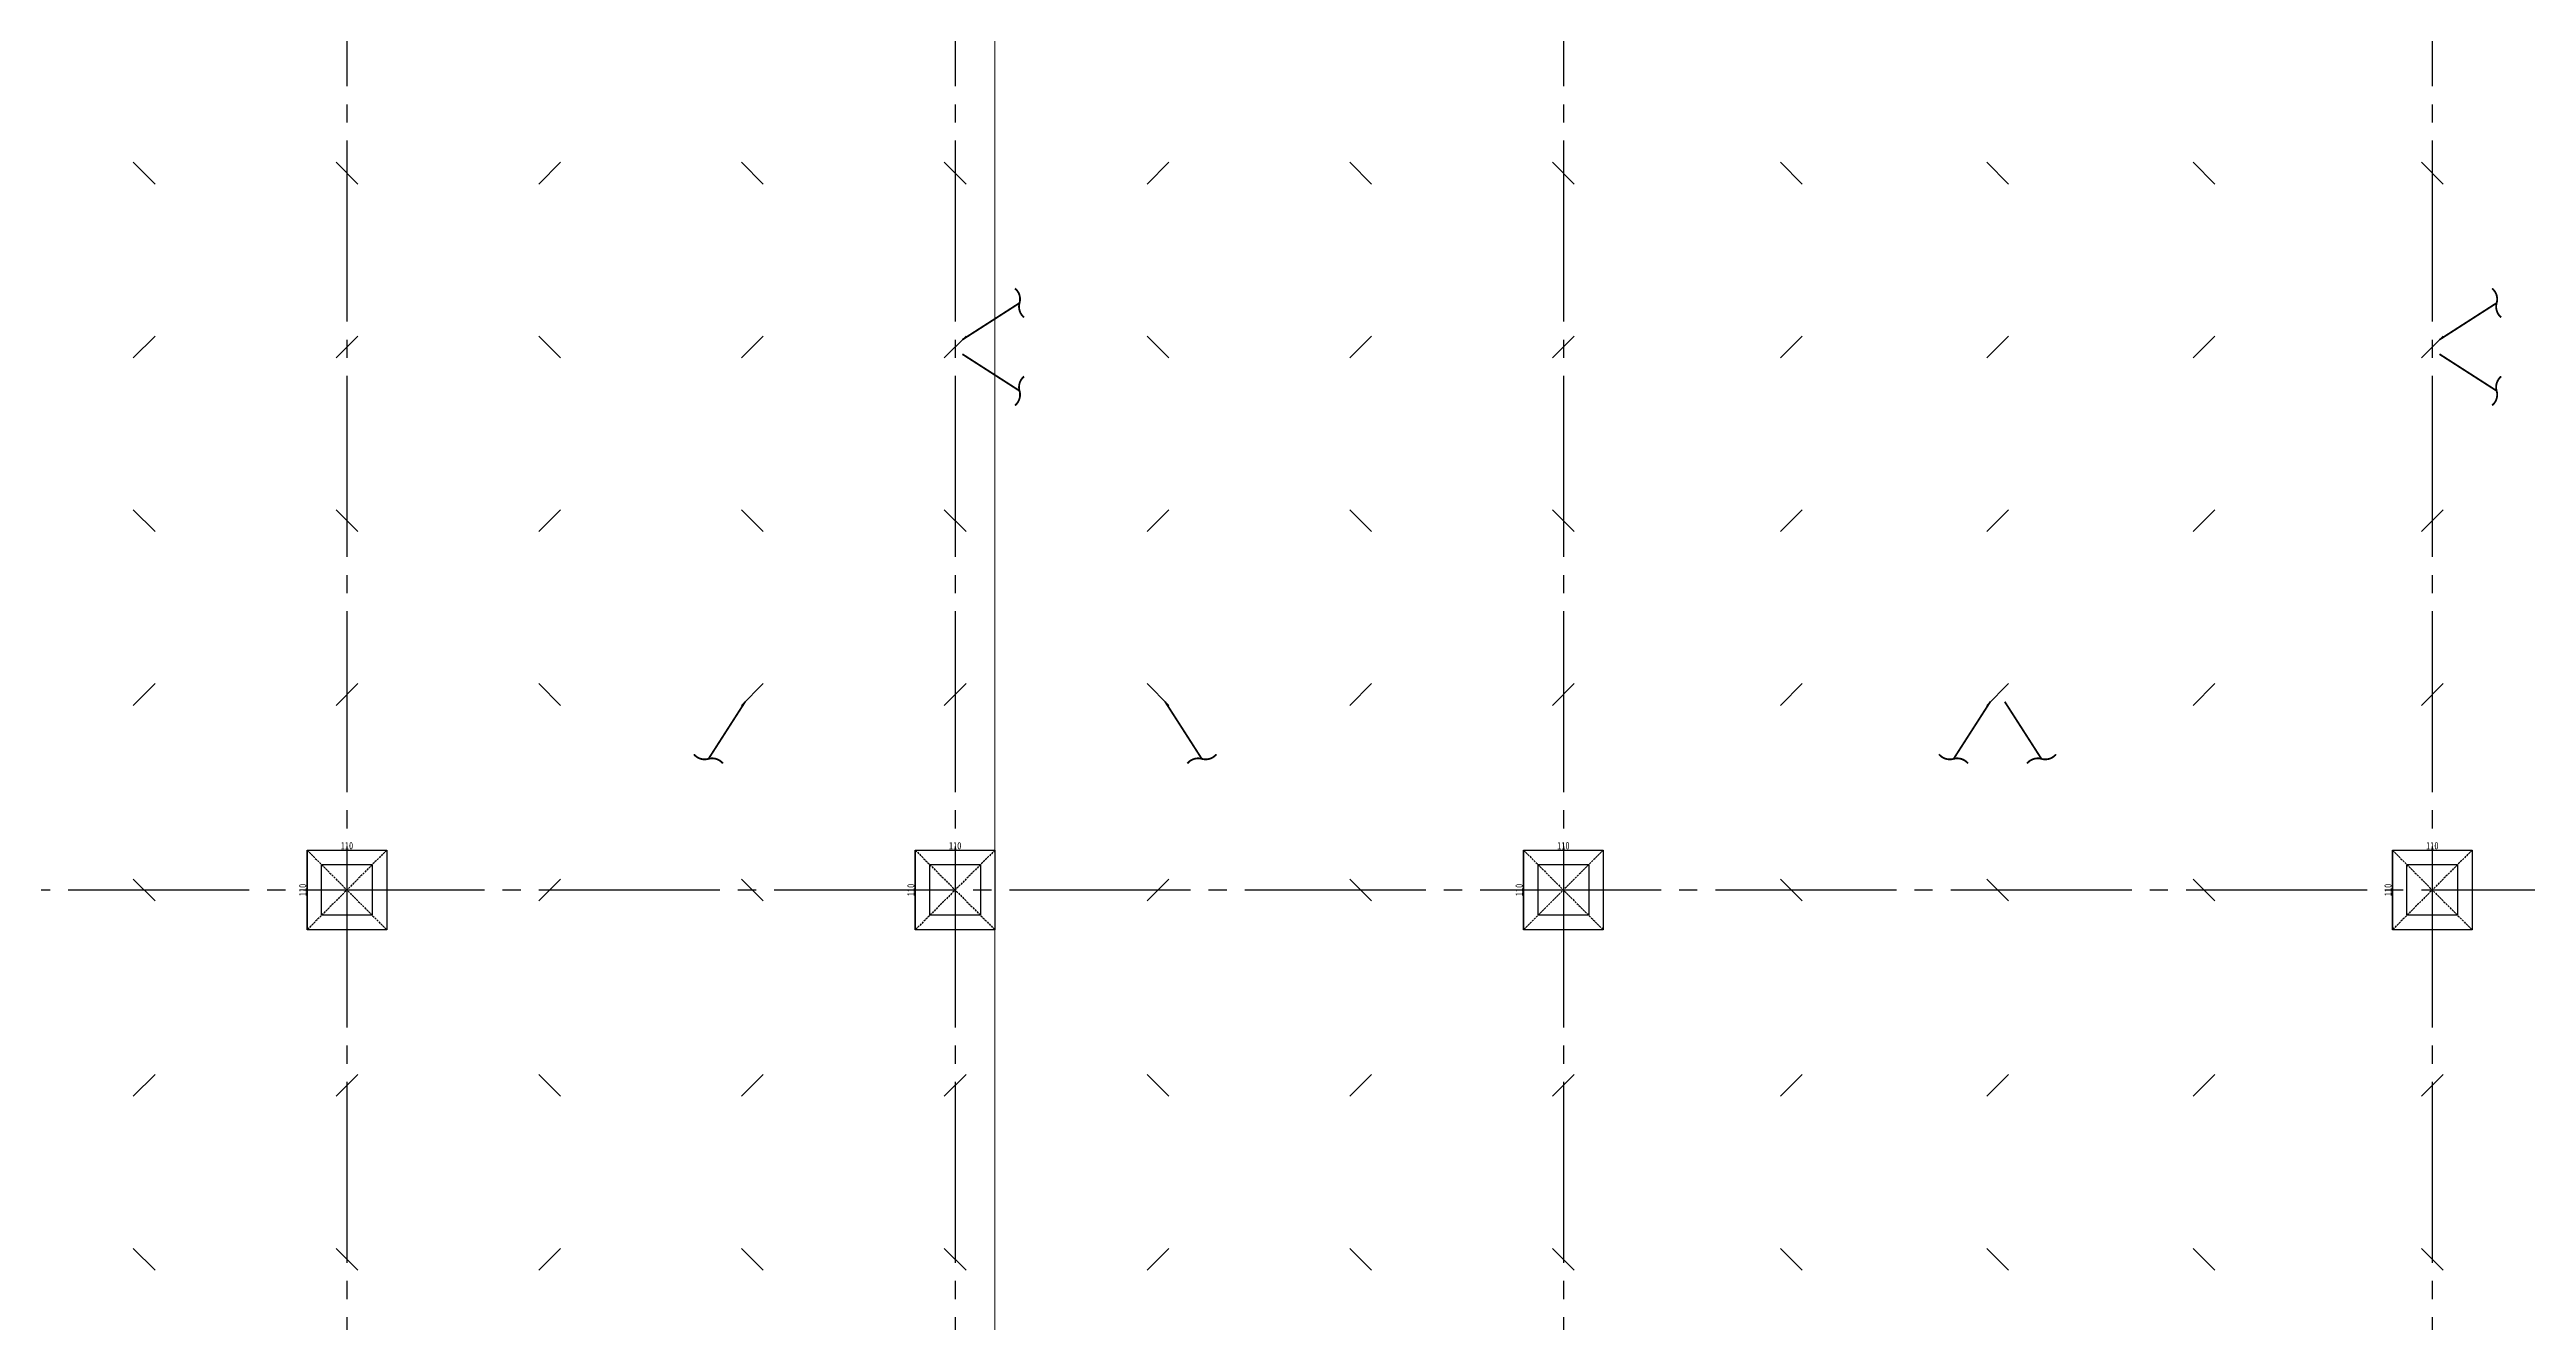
# Model space of a CAD drawing. Extents: x -3080 to 28500, y -1326 to 31609.
# Drawn here: x 10629 to 14050, y 5404 to 7161 of the extents above; entities that cross this region are included whole.
import ezdxf

# ---------------------------------------------------------------- set-up
doc = ezdxf.new("R2010")
doc.units = 0
doc.header["$LTSCALE"] = 100
for name, pattern in [('X-S-FAB-L05$0$COL-CEN-LIN', [3.25, 2.5, -0.25, 0.25, -0.25]), ('X-S-FAB-L05$0$DASHED', [0.75, 0.5, -0.25]), ('X-S-FAB-L05$0$HIDDEN', [0.4, 0.3, -0.1])]:
    doc.linetypes.add(name, pattern=pattern)
for name, color, linetype in [('0-xref', 8, 'Continuous'), ('X-S-FAB-L05$0$BEAM', 8, 'Continuous'), ('X-S-FAB-L05$0$BLOCK', 8, 'Continuous'), ('X-S-FAB-L05$0$BR-D', 8, 'X-S-FAB-L05$0$DASHED'), ('X-S-FAB-L05$0$CCL', 8, 'X-S-FAB-L05$0$COL-CEN-LIN'), ('X-S-FAB-L05$0$COL', 8, 'Continuous'), ('X-S-FAB-L05$0$COL-S', 8, 'Continuous'), ('X-S-FAB-L05$0$S-FNDN', 8, 'Continuous'), ('X-S-FAB-L05$0$S-鋼柱', 8, 'Continuous'), ('X-S-FAB-L05$0$SLAB', 8, 'Continuous'), ('X-S-FAB-L05$0$斜撐', 8, 'Continuous')]:
    doc.layers.add(name, color=color, linetype=linetype)
doc.layers.add('X-S-FAB-L05$0$XREF', color=8, linetype='Continuous', lineweight=0)
doc.styles.add('X-S-FAB-L05$0$DIM', font='', dxfattribs={"width": 0.8})
doc.styles.get('X-S-FAB-L05$0$DIM').set_extended_font_data('MingLiU')
doc.dimstyles.new('X-S-FAB-L05$0$JJP_005_defpoint', dxfattribs={"dimtxt": 20, "dimasz": 0.5, "dimexe": 0.5, "dimexo": 0.5, "dimgap": 0.5, "dimtad": 1, "dimdsep": 46, "dimtxsty": 'X-S-FAB-L05$0$DIM', "dimblk": 'X-S-FAB-L05$0$_None', "dimcen": 10, "dimclrd": 256, "dimclre": 256, "dimclrt": 256, "dimadec": 0, "dimazin": 0, "dimtfac": 1, "dimtix": 1, "dimtmove": 2, "dimatfit": 3, "dimldrblk": 'X-S-FAB-L05$0$_None', "dimfxl": 0.5, "dimtolj": 1, "dimtzin": 0, "dimarcsym": 0})

# ---------------------------------------------------------------- blocks, each defined once
blk = doc.blocks.new('*D174')
at = {"layer": 'DefPoints', "lineweight": -2, "transparency": 16777216}
blk.add_line((0, 0), (110, 0), dxfattribs=at)
at = {"layer": 'DefPoints', "color": 0, "transparency": 16777216}
for p in [(0, 0), (110, 0), (110, 0)]:
    blk.add_point(p, dxfattribs=at)
at = {"layer": 'DefPoints', "transparency": 16777216, "insert": (55, 6.1), "char_height": 10, "attachment_point": 5, "style": 'X-S-FAB-L05$0$DIM'}
blk.add_mtext('\\A1;110', dxfattribs=at)
blk = doc.blocks.new('X-S-FAB-L05$0$_None')
blk = doc.blocks.new('*D175')
at = {"layer": 'DefPoints', "lineweight": -2, "transparency": 16777216}
blk.add_line((0, 0), (0, -110), dxfattribs=at)
at = {"layer": 'DefPoints', "color": 0, "transparency": 16777216}
for p in [(0, 0), (0, -110), (0, -110)]:
    blk.add_point(p, dxfattribs=at)
at = {"layer": 'DefPoints', "transparency": 16777216, "insert": (-6.1, -55), "char_height": 10, "attachment_point": 5, "rotation": 90, "style": 'X-S-FAB-L05$0$DIM'}
blk.add_mtext('\\A1;110', dxfattribs=at)
blk = doc.blocks.new('X-S-FAB-L05$0$斜撐')
at = {"layer": 'X-S-FAB-L05$0$BR-D', "const_width": 0.5}
blk.add_lwpolyline([(962.11, 215.55, -0.296213), (957.95, 215.19, 0.299957), (953.75, 214.85, 0.006918)], format="xyb", dxfattribs=at)
at = {"layer": 'X-S-FAB-L05$0$BR-D', "linetype": 'ByBlock', "const_width": 0.5}
blk.add_lwpolyline([(964.37, 197.57), (957.95, 215.19)], dxfattribs=at)
blk = doc.blocks.new('X-S-FAB-L05$0$SC1')
at = {"layer": 'DefPoints'}
blk.add_line((27925, 8342.1), (27955, 8312.1), dxfattribs=at)
blk = doc.blocks.new('X-S-FAB-L05$0$VC(C)')
at = {"layer": 'X-S-FAB-L05$0$S-鋼柱'}
for p in [(-17180, -1337.1), (-16900, -1337.1), (-16340, -1337.1), (-16060, -1337.1), (-15500, -1337.1), (-15220, -1337.1), (-14905, -1337.1), (-14620.4, -1337.1), (-14335.4, -1337.1), (-14020, -1337.1), (-16620, -1577.1), (-15780, -1577.1), (-17180, -1817.1), (-16900, -1817.1), (-16340, -1817.1), (-16060, -1817.1), (-15500, -1817.1), (-15220, -1817.1), (-16620, -2057.1), (-15780, -2057.1), (-17180, -2327.1), (-16340, -2327.1), (-15500, -2327.1), (-14905, -2327.1), (-14620.4, -2327.1), (-14335.4, -2327.1), (-16620, -2597.1), (-15780, -2597.1), (-17180, -2837.1), (-16900, -2837.1), (-16340, -2837.1), (-16060, -2837.1), (-15500, -2837.1), (-15220, -2837.1), (-14905, -2837.1), (-14620.4, -2837.1), (-14335.4, -2837.1), (-14020, -2837.1)]:
    blk.add_blockref('X-S-FAB-L05$0$SC1', p, dxfattribs=at)
at = {"layer": 'X-S-FAB-L05$0$S-鋼柱', "rotation": 90}
for p in [(19647.1, -20950), (20487.1, -20950), (19087.1, -21190), (19367.1, -21190), (19927.1, -21190), (20207.1, -21190), (20767.1, -21190), (21047.1, -21190), (21362.1, -21190), (21646.7, -21190), (21931.7, -21190), (22247.1, -21190), (19647.1, -21430), (20487.1, -21430), (21362.1, -21430), (21646.7, -21430), (21931.7, -21430), (22247.1, -21430), (19087.1, -21670), (19367.1, -21670), (19927.1, -21670), (20207.1, -21670), (20767.1, -21670), (21047.1, -21670), (21362.1, -21670), (21646.7, -21670), (21931.7, -21670), (22247.1, -21670), (19647.1, -21940), (20487.1, -21940), (19087.1, -22210), (19367.1, -22210), (19927.1, -22210), (20207.1, -22210), (20767.1, -22210), (21047.1, -22210), (21362.1, -22210), (21646.7, -22210), (21931.7, -22210), (22247.1, -22210), (19647.1, -22450), (20487.1, -22450)]:
    blk.add_blockref('X-S-FAB-L05$0$SC1', p, dxfattribs=at)
at = {"layer": 'X-S-FAB-L05$0$斜撐'}
for p, xscale, yscale, zscale, rotation in [((9867.4, 11247.2), 5.000000000000002, 5.000000000000002, 5.000000000000002, 282.6853631040207), ((11907.4, 11247.2), 5.000000000000002, 5.000000000000002, 5.000000000000002, 282.6853631040207), ((9867.4, 2252.8), -5, 5, 5, 257.3146368959793), ((11907.4, 2252.8), -5, 5, 5, 257.3146368959793), ((7102.8, 8282.6), -5.000000000000004, 5, 5, 167.3146368959792), ((16657.2, 8282.6), 5, 5, 5, 192.6853631040206), ((8822.4, 8282.6), -4.999999999999998, 5, 5, 167.3146368959794), ((17816.8, 8282.6), 5.000000000000001, 5.000000000000001, 5.000000000000001, 192.6853631040205)]:
    blk.add_blockref('X-S-FAB-L05$0$斜撐', p, dxfattribs=dict(at, xscale=xscale, yscale=yscale, zscale=zscale, rotation=rotation))
blk = doc.blocks.new('X-S-FAB-L05$0$板_3_2', base_point=(11935, 9055))
at = {"layer": 'X-S-FAB-L05$0$S-FNDN', "color": 15, "lineweight": 0, "flags": 128}
blk.add_lwpolyline([(11935, 9055), (4350, 9055), (4350, 7470), (9330, 7470), (9330, -55), (11935, -55), (11935, 4530), (11070, 4530), (11070, 5003), (11935, 5003)], close=True, dxfattribs=at)
blk = doc.blocks.new('*U59')
at = {"layer": 'DefPoints', "linetype": 'X-S-FAB-L05$0$HIDDEN', "ltscale": 0.1}
for p, q in [((110, 0), (0, -110)), ((0, 0), (110, -110))]:
    blk.add_line(p, q, dxfattribs=at)
at = {"layer": 'X-S-FAB-L05$0$COL', "ltscale": 0.1}
blk.add_lwpolyline([(0, 0), (110, 0), (110, -110), (0, -110)], close=True, dxfattribs=at)
at = {"layer": 'DefPoints'}
dim = blk.add_linear_dim(base=(0, -110), p1=(0, 0), p2=(0, -110), angle=90, dimstyle='X-S-FAB-L05$0$JJP_005_defpoint', override={"dimtxt": 10}, dxfattribs=at)
dim.commit()
dim.dimension.update_dxf_attribs({"geometry": '*D175', "text_midpoint": (-6.067, -55)})
dim = blk.add_linear_dim(base=(110, 0), p1=(0, 0), p2=(110, 0), dimstyle='X-S-FAB-L05$0$JJP_005_defpoint', override={"dimtxt": 10}, dxfattribs=at)
dim.commit()
dim.dimension.update_dxf_attribs({"geometry": '*D174', "text_midpoint": (55, 6.067)})
blk = doc.blocks.new('X-S-FAB-L05$0$FAB2-L05')
at = {"layer": 'X-S-FAB-L05$0$CCL'}
for p, q in [((-15120, 11005), (-15120, 0)), ((-14280, 11005), (-14280, 0)), ((-13440, 11005), (-13440, 0)), ((-12240, 11005), (-12240, 0)), ((-26880, 6720), (1210, 6720))]:
    blk.add_line(p, q, dxfattribs=at)
at = {"layer": 'X-S-FAB-L05$0$COL-S'}
for points in [[(-15155, 6755), (-15085, 6755), (-15085, 6685), (-15155, 6685)], [(-14315, 6755), (-14245, 6755), (-14245, 6685), (-14315, 6685)], [(-13475, 6755), (-13405, 6755), (-13405, 6685), (-13475, 6685)], [(-12275, 6755), (-12205, 6755), (-12205, 6685), (-12275, 6685)]]:
    blk.add_lwpolyline(points, close=True, dxfattribs=at)
at = {"layer": 'X-S-FAB-L05$0$BEAM'}
for p in [(-15175, 6775), (-14335, 6775), (-13495, 6775), (-12295, 6775)]:
    blk.add_blockref('*U59', p, dxfattribs=at)
blk = doc.blocks.new('X-S-FAB-L05')
at = {"layer": 'X-S-FAB-L05$0$COL-S'}
for points in [[(11005, 6035), (11075, 6035), (11075, 5965), (11005, 5965)], [(11845, 6035), (11915, 6035), (11915, 5965), (11845, 5965)], [(12685, 6035), (12755, 6035), (12755, 5965), (12685, 5965)], [(13885, 6035), (13955, 6035), (13955, 5965), (13885, 5965)]]:
    blk.add_lwpolyline(points, close=True, dxfattribs=at)
at = {"layer": 'X-S-FAB-L05$0$BEAM'}
for p in [(10985, 6055), (11825, 6055), (12665, 6055), (13865, 6055)]:
    blk.add_blockref('*U59', p, dxfattribs=at)
at = {"layer": 'X-S-FAB-L05$0$BLOCK'}
blk.add_blockref('X-S-FAB-L05$0$FAB2-L05', (26160, -720), dxfattribs=at)
at = {"layer": 'X-S-FAB-L05$0$SLAB', "color": 15, "lineweight": 0}
blk.add_blockref('X-S-FAB-L05$0$板_3_2', (11935, 9055), dxfattribs=at)
at = {"layer": 'X-S-FAB-L05$0$XREF'}
blk.add_blockref('X-S-FAB-L05$0$VC(C)', (0, 0), dxfattribs=at)

msp = doc.modelspace()

# ---------------------------------------------------------------- block references
at = {"layer": '0-xref'}
msp.add_blockref('X-S-FAB-L05', (0, 0), dxfattribs=at)

doc.saveas('drawing.dxf')
